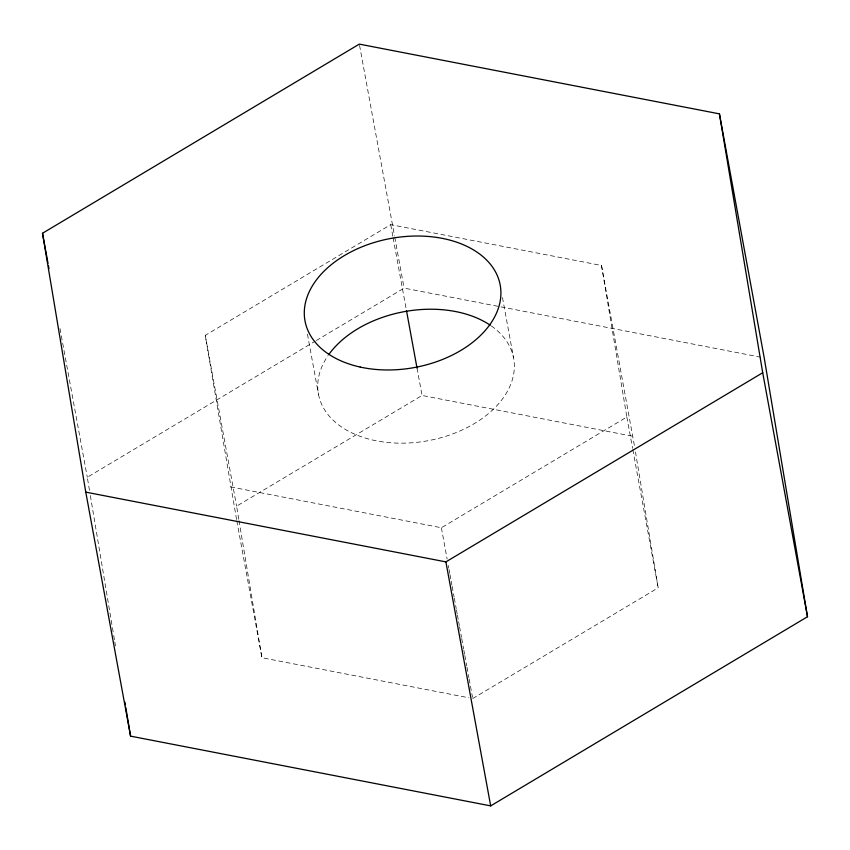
<?xml version="1.0" encoding="UTF-8"?>
<svg xmlns="http://www.w3.org/2000/svg" width="850" height="850" viewBox="0 0 850 850"><rect width="100%" height="100%" fill="white"/><g stroke="black" fill="none" stroke-linecap="round" stroke-linejoin="round"><path stroke-width="0.64" stroke-dasharray="4.25 3.19" d="M236.566 519.509L205.243 335.378L390.703 224.655L601.503 265.476L634.599 446.739M89.473 490.333L87.284 477.264L315.212 341.19M316.349 340.51L404.101 288.118L762.907 357.616M238.776 519.244L236.597 506.175L422.057 395.462L632.846 436.284M230.584 486.912L441.384 527.744L626.843 417.021L601.503 265.476M472.728 698.541L658.187 587.828L635.471 451.966M236.81 520.816L261.938 657.719L468.828 697.786M626.843 417.021L632.581 448.311M632.825 449.618L658.187 587.828M502.478 297.553L513.559 357.914M359.561 45.422L394.527 235.928M394.761 237.235L404.101 288.118M390.703 224.655L392.859 236.396M393.093 237.692L406.257 309.411M417.031 368.082L422.057 395.462M441.384 527.744L447.121 559.034M448.322 565.548L448.8 568.161M449.044 569.468L449.756 573.378M450.001 574.674L450.957 579.891M451.191 581.198L451.913 585.108M452.147 586.415L454.07 596.849M454.304 598.145L456.216 608.579M456.461 609.886L457.172 613.796M457.417 615.102L458.373 620.309M458.618 621.616L459.329 625.526M459.574 626.832L461.486 637.266M461.72 638.562L463.643 648.996M463.877 650.303L464.599 654.213M464.833 655.52L466.746 665.943M466.99 667.25L468.902 677.684M469.147 678.991L472.494 697.244M307.445 334.135L318.527 394.485M205.243 335.378L236.597 506.175M59.978 328.514L87.284 477.264M238.999 520.551L261.938 657.719M90.344 495.571L113.517 634.164M113.741 635.471L114.612 640.698M114.835 642.005L115.483 645.926M491.268 325.911A99.216 65.609 -10.4 0 1 488.962 413.196A99.216 65.609 -10.4 0 1 360.644 436.539A99.216 65.609 -10.4 0 1 328.058 355.608"/><path stroke-width="1.27" d="M42.5 233.261L359.316 44.115L719.429 113.858L764.214 357.861L807.5 616.739L490.684 805.885L130.571 736.143L85.786 492.139L42.5 233.261L48.004 263.266M85.786 492.139L445.899 561.882L762.716 372.736L719.429 113.858M762.716 372.736L807.5 616.739M406.502 310.707L417.031 368.082M445.899 561.882L490.684 805.885M48.482 265.88L48.971 268.483M124.886 702.153L125.322 704.767M125.757 707.381L130.571 736.143M328.791 354.567A99.216 65.609 -10.4 0 1 490.227 325.199M360.198 367.062A99.216 65.609 -10.4 0 0 500.618 287.895A99.216 65.609 -10.4 0 0 347.002 254.044A99.216 65.609 -10.4 0 0 360.198 367.062"/></g></svg>
